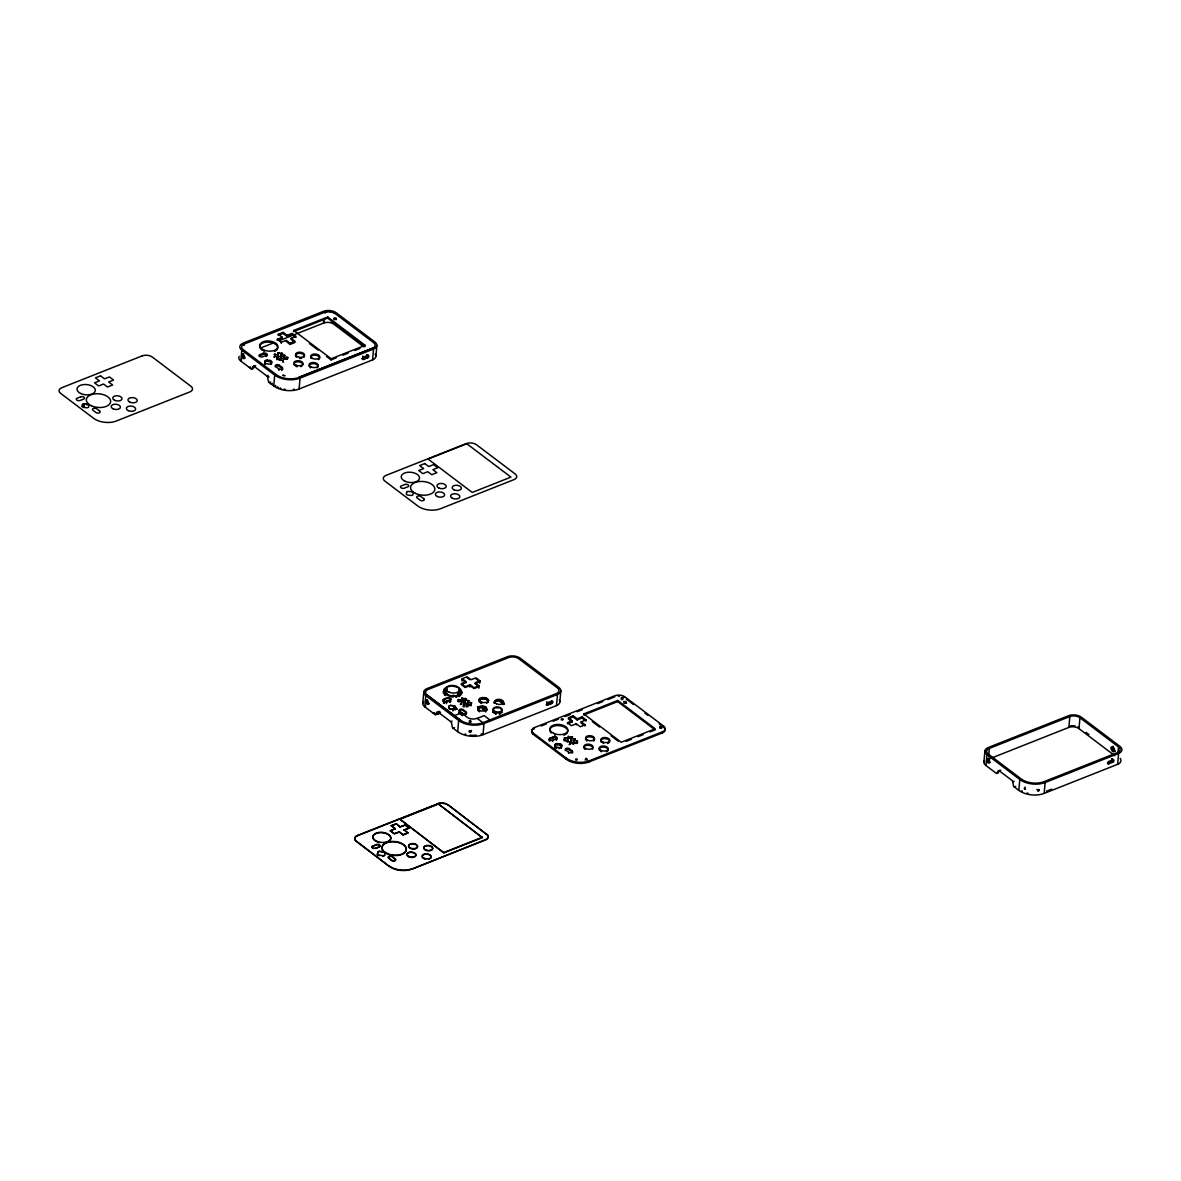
<?xml version="1.0" encoding="UTF-8"?>
<svg xmlns="http://www.w3.org/2000/svg" width="1181" height="1181" viewBox="0 0 1181 1181"><rect width="100%" height="100%" fill="white"/><g stroke="black" fill="none" stroke-linecap="round" stroke-linejoin="round"><path stroke-width="1.5" d="M626.624 703.3L625.148 702.385L623.981 703.285M82.124 406.308L82.419 404.611A1.949 1.092 5.1 0 1 84.545 403.769L87.232 404.094A1.949 1.092 5.1 0 1 88.959 405.393L88.678 406.899A1.949 1.092 5.1 0 1 86.553 407.74L83.866 407.415A1.949 1.092 5.1 0 1 82.124 406.308L84.028 406.53M469.551 705.588L471.175 705.588M240.835 361.076L241.81 350.196A9.035 5.064 5.1 0 1 243.124 343.14L323.609 311.267A9.035 5.064 5.1 0 1 336.275 312.788L374.864 341.973A9.035 5.064 5.1 0 1 373.536 349.03L372.561 359.91L299.088 389.007A18.069 10.127 5.1 0 1 273.741 385.966L269.209 382.541A1.801 1.004 68.4 0 1 268.294 381.05L267.688 377.403A1.801 1.004 68.4 0 0 266.773 375.927L254.284 366.479A1.801 1.004 68.4 0 0 253.236 366.479L252.099 368.797A1.801 1.004 68.4 0 1 251.051 368.812L240.835 361.076A9.035 5.064 5.1 0 1 239.167 356.382M244.378 344.099L244.275 345.221A7.234 4.045 5.1 0 0 243.817 345.428M259.303 356.042A2.259 1.27 5.1 0 1 259.82 355.747L259.909 354.625L263.407 353.237A2.259 1.27 5.1 0 1 266.581 353.621A2.259 1.27 5.1 0 1 266.256 355.378L266.153 356.5M259.82 355.747L263.319 354.359L263.407 353.237M265.135 364.427A1.949 1.092 5.1 0 1 264.721 363.6L265.09 360.973A1.949 1.092 5.1 0 1 267.231 360.131L269.918 360.456A1.949 1.092 5.1 0 1 271.645 361.77L271.261 364.383L271.645 361.77M264.721 363.6L265.09 360.973M265.002 362.095A1.949 1.092 5.1 0 1 267.127 361.253L267.231 360.131M271.541 362.877A1.949 1.092 5.1 0 0 269.814 361.578L269.918 360.456M282.259 337.279L277.358 339.213L277.255 340.335L282.156 338.401L282.259 337.279L278.288 334.267L283.189 332.333L287.16 335.33L287.057 336.452L291.958 334.518L295.929 337.515M273.741 385.966L274.715 375.086L241.81 350.196M278.288 334.267L278.185 335.389L283.086 333.455L287.057 336.452M281.713 370.288A2.259 1.27 5.1 0 0 282.038 368.516L282.141 367.394L279.306 365.254A2.259 1.27 5.1 0 0 276.133 364.87A2.259 1.27 5.1 0 0 275.808 366.641L278.642 368.782L278.539 369.904A2.259 1.27 5.1 0 0 279.129 370.229M282.038 368.516L279.203 366.376L279.306 365.254M281.226 343.331L281.329 342.224L277.358 339.213M283.086 333.455L283.189 332.333M287.16 335.33L292.061 333.396L296.032 336.408L291.131 338.342L291.028 339.464L294.999 342.46L290.098 344.409L290.201 343.287L286.23 340.276L281.329 342.224M291.958 334.518L292.061 333.396M293.715 330.459L293.611 331.566L327.624 318.102L365.062 346.432L365.165 345.31L327.713 316.98L293.715 330.459L331.152 358.773L331.064 359.895L336.157 357.873M299.088 389.007L300.063 378.127L373.536 349.03M279.247 340.645L323.771 323.004L324.096 319.387M334.991 313.452A7.234 4.045 5.1 0 0 324.849 312.242L325.262 313.172M327.624 318.102L327.713 316.98M375.898 356.249L376.872 345.383M356.19 841.344L355.85 840.68A7.234 4.045 5.1 0 1 357.385 835.439L439.465 803.11A7.234 4.045 5.1 0 1 447.998 804.778L486.557 834.332A7.234 4.045 5.1 0 1 485.494 839.986L412.036 869.068A16.254 9.123 5.1 0 1 389.228 866.337L355.806 841.049A7.234 4.045 5.1 0 1 357.356 835.808L357.385 835.439M373.506 848.534A2.259 1.27 5.1 0 1 372.901 846.319L376.429 844.563A2.259 1.27 5.1 0 1 379.588 844.946A2.259 1.27 5.1 0 1 379.263 846.718L375.735 848.475L379.263 846.718M372.901 846.319L376.429 844.563M377.433 854.394L377.846 852.018A1.801 1.019 5.1 0 1 379.824 851.235L383.412 851.663A1.801 1.019 5.1 0 1 385.006 852.874L384.976 853.258A1.801 1.019 5.1 0 0 383.367 852.032L379.795 851.604A1.801 1.019 5.1 0 0 377.817 852.387L377.433 854.394A1.801 1.019 5.1 0 0 379.042 855.605L379.071 855.236A1.801 1.019 5.1 0 1 377.462 854.011M384.607 855.251L384.637 854.882A1.801 1.019 5.1 0 1 382.659 855.664L382.629 856.033A1.801 1.019 5.1 0 0 384.607 855.251L385.006 852.874M390.335 830.922L395.266 828.604L390.335 830.922L392.993 832.915M395.236 828.973L391.295 825.608L396.196 823.659L400.138 827.04L405.039 825.091L409.01 828.102L404.109 830.036L409.01 828.102M388.785 858.336L388.815 857.967A2.259 1.27 5.1 0 1 389.14 856.195A2.259 1.27 5.1 0 1 392.313 856.579L395.118 859.104A2.259 1.27 5.1 0 1 394.779 860.86A2.259 1.27 5.1 0 1 391.62 860.491L388.785 858.336A2.259 1.27 5.1 0 1 389.11 856.579A2.259 1.27 5.1 0 1 392.284 856.948L395.118 859.104M389.228 866.337L356.219 840.975M391.62 860.491L388.815 857.967M390.365 830.538L394.306 833.919L399.208 831.985L403.179 834.982L406.441 833.697M400.138 827.04L396.196 823.659M443.879 852.859L399.665 819.024L443.879 852.859L480.697 838.289M399.208 831.985L394.351 833.55M403.179 834.982L399.237 831.616M405.039 825.091L400.167 826.67M404.138 829.667L408.08 833.048L404.109 830.036M422.754 703.389L423.758 692.214M424.761 706.799L425.765 695.624A9.035 5.064 5.1 0 1 427.079 688.553L507.564 656.68A9.035 5.064 5.1 0 1 520.231 658.201L558.82 687.386A9.035 5.064 5.1 0 1 557.491 694.443L556.487 705.618L483.014 734.715A18.069 10.127 5.1 0 1 457.667 731.689L453.135 728.249A1.801 1.004 68.4 0 1 452.22 726.758L451.614 723.126A1.801 1.004 68.4 0 0 450.699 721.635L438.21 712.187A1.801 1.004 68.4 0 0 437.162 712.187L436.025 714.52A1.801 1.004 68.4 0 1 434.977 714.52L424.761 706.799A9.035 5.064 5.1 0 1 423.344 701.691M412.036 869.068L485.524 839.617A7.234 4.045 5.1 0 0 486.587 833.963M443.51 693.04L444.026 690.117L446.802 688.139L443.451 691.697L445.429 695.594M444.026 690.117L445.547 694.959L443.451 691.697M445.163 689.01L446.802 693.203L445.96 694.015M446.433 703.655L446.654 701.189L450.153 699.802A2.259 1.27 5.1 0 0 450.478 698.045A2.259 1.27 5.1 0 0 447.319 697.661L443.82 699.049A2.259 1.27 5.1 0 0 443.48 700.805A2.259 1.27 5.1 0 0 446.654 701.189M437.856 803.567L439.435 803.479A7.234 4.045 5.1 0 1 444.942 803.73M438.151 803.774L482.365 837.624L438.151 803.774L357.356 835.808M449.931 702.267L450.153 699.802M450.212 702.134A2.259 1.27 5.1 0 0 450.625 701.78A2.392 1.343 5.1 0 1 450.05 702.031L450.094 700.687A2.259 1.27 5.1 0 0 450.64 699.122M452.928 710.903L453.061 709.338A1.801 1.019 5.1 0 0 455.039 708.556L455.32 707.065A1.801 1.019 5.1 0 0 453.725 705.854L451.068 705.441A1.949 1.092 5.1 0 0 448.942 706.282L448.662 707.788A1.949 1.092 5.1 0 0 450.389 709.087L453.076 709.412A1.949 1.092 5.1 0 0 455.202 708.57A1.801 1.019 5.1 0 0 454.035 707.508M455.32 707.065L455.098 709.692L455.187 707.773M453.061 709.338L450.374 709.028A1.801 1.019 5.1 0 1 448.78 707.803L449.06 706.312A1.801 1.019 5.1 0 1 451.039 705.529L453.725 705.854A1.949 1.092 5.1 0 1 455.482 707.065L455.349 708.157A1.949 1.092 5.1 0 0 453.962 706.947M486.557 834.332L447.998 804.778M460.885 691.195L459.675 689.674L460.885 691.195L458.449 694.59L458.996 696.569M457.667 731.689L458.671 720.499L425.765 695.624M461.992 681.142L462.214 678.691L467.115 676.743L471.086 679.754L475.973 677.805L479.958 680.817L479.737 683.268M462.243 715.406L459.424 713.117L459.645 711.951A2.259 1.27 5.1 0 1 459.837 710.239A2.259 1.27 5.1 0 1 462.878 710.386M458.951 695.579L461.594 692.228L461.653 693.572M462.317 715.671L462.539 713.206L459.704 711.065A2.259 1.27 5.1 0 1 460.029 709.294A2.259 1.27 5.1 0 1 463.203 709.678L466.037 711.818A2.259 1.27 5.1 0 1 465.713 713.59A2.259 1.27 5.1 0 1 462.539 713.206M459.645 711.951L462.48 714.092L462.376 715.214L459.542 713.058M469.935 687.15L470.156 684.7L465.255 686.633L461.284 683.637L466.185 681.688L462.214 678.691M478.807 688.213L479.028 685.762L475.057 682.751L479.958 680.817M478.91 700.171A6.51 3.646 5.1 0 1 479.53 699.875L479.678 698.237M485.716 710.209A6.51 3.646 5.1 0 0 482.571 709.338L482.852 706.208M482.571 709.338L482.94 706.563L482.704 707.847A6.51 3.646 5.1 0 0 477.951 708.349M482.793 723.791L482.896 722.683L477.198 718.402L473.802 719.052A7.234 4.045 5.1 0 1 467.071 717.177L461.387 712.896L454.39 715.656M483.014 734.715L484.018 723.54L557.491 694.443M664.224 727.865A7.234 4.045 5.1 0 1 662.452 732.884L588.994 761.966A16.254 9.123 5.1 0 1 566.186 759.235L533.148 734.242L532.882 732.825A7.234 4.045 5.1 0 1 534.417 727.585L614.902 695.712A7.234 4.045 5.1 0 1 625.029 696.938L663.619 726.108L663.515 727.23L659.234 723.983M534.417 727.585L534.314 728.707A7.234 4.045 5.1 0 0 532.779 733.947L533.148 734.242M549.8 741.166A2.259 1.27 5.1 0 1 549.859 739.217L549.962 738.11L553.461 736.723A2.259 1.27 5.1 0 1 556.62 737.092A2.259 1.27 5.1 0 1 556.295 738.863L556.192 739.985M552.693 741.373L552.797 740.251L556.295 738.863M549.859 739.217L553.358 737.83L553.461 736.723M554.76 747.071L555.144 744.458A1.949 1.092 5.1 0 1 557.27 743.617L559.956 743.941A1.949 1.092 5.1 0 1 561.684 745.241L561.58 746.362A1.949 1.092 5.1 0 0 559.853 745.049L557.166 744.739A1.949 1.092 5.1 0 0 555.04 745.58L554.76 747.071A1.949 1.092 5.1 0 0 555.764 748.208M555.04 745.58L555.144 744.458M559.824 701.972L560.827 690.796M556.487 748.385L556.591 747.263A1.949 1.092 5.1 0 1 554.863 745.949M557.166 744.739L557.27 743.617M559.174 748.695L559.277 747.588A1.949 1.092 5.1 0 0 561.403 746.746L561.3 747.853A1.949 1.092 5.1 0 1 561.078 748.252M559.853 745.049L559.956 743.941M566.186 759.235L566.29 758.113L533.251 733.121M568.578 753.375L568.681 752.267L565.847 750.112A2.259 1.27 5.1 0 1 566.171 748.355A2.259 1.27 5.1 0 1 569.345 748.739L572.18 750.88L572.076 752.002A2.259 1.27 5.1 0 1 572.578 752.843M572.076 752.002L569.242 749.846L569.345 748.739M567.308 723.82L572.209 721.871L572.298 720.75L568.327 717.753L573.228 715.819L577.199 718.816L577.096 719.938L581.997 717.989L585.968 721L586.071 719.879L582.1 716.882L577.199 718.816M577.096 719.938L573.125 716.926L573.228 715.819M576.18 724.883L576.269 723.761L571.383 725.695L567.411 722.698L572.298 720.75M581.17 721.812L581.067 722.934L585.053 725.946L585.141 724.824L581.17 721.812L586.071 719.879M581.997 717.989L582.1 716.882M583.754 713.929L621.206 742.259L655.204 728.78L617.766 700.466L583.754 713.929L583.65 715.051L617.663 701.588L655.115 729.902L650.008 731.925M588.994 761.966L589.098 760.844L662.556 731.762A7.234 4.045 5.1 0 0 663.619 726.108M617.663 701.588L617.766 700.466M662.452 732.884L662.556 731.762M983.906 762.085L984.88 751.205M985.914 765.48L986.888 754.615A9.035 5.064 5.1 0 1 988.217 747.543L1068.687 715.671A9.035 5.064 5.1 0 1 1081.353 717.192L1119.942 746.377A9.035 5.064 5.1 0 1 1118.614 753.434L1117.639 764.314L1044.166 793.411A18.069 10.127 5.1 0 1 1018.819 790.369L1014.287 786.945A1.801 1.004 68.4 0 1 1013.372 785.454L1012.767 781.807A1.801 1.004 68.4 0 0 1011.851 780.331L999.362 770.883A1.801 1.004 68.4 0 0 998.314 770.883L997.177 773.215A1.801 1.004 68.4 0 1 996.129 773.215L985.914 765.48A9.035 5.064 5.1 0 1 984.245 760.785M988.704 755.663L989.338 748.4L1069.824 716.542A7.234 4.045 5.1 0 1 1079.951 717.753L1118.54 746.923L1118.053 752.371M1018.819 790.369L1019.793 779.49L986.888 754.615M1025.388 789.041C1022.347 786.546 1026.274 791.89 1024.931 787.107M1037.73 790.517L1038.719 789.498M1044.166 793.411L1045.141 782.531L1118.614 753.434M987.907 759.486A7.234 4.045 5.1 0 1 988.379 759.28L1068.849 727.407L1069.824 716.542M1114.716 755.648L1078.991 728.633L1079.951 717.753M577.775 742.155C574.867 741.122 578.513 739.749 577.125 741.358M83.866 407.415L84.545 403.769M87.025 405.172L87.232 404.094M455.069 709.84L455.482 707.065M561.3 747.853L561.684 745.241M471.367 731.777C466.731 733.962 472.179 728.692 470.289 731.777A16.254 9.123 5.1 0 1 469.226 731.63M458.08 700.938L459.675 700.923M463.055 699.669L461.682 699.757M567.677 737.579C571.442 736.767 566.659 735.379 568.548 736.988M333.883 319.505L336.526 319.534M273.859 357.208C277.491 356.5 273.032 354.979 274.671 356.647M280.296 356.042C284.178 354.728 278.332 354.093 281.905 356.116M279.631 359.57L281.24 359.644M460.974 700.968L462.524 700.923M460.31 704.496L461.21 704.142M464.487 706.784C461.284 705.116 465.757 704.703 463.749 705.913M466.067 706.843L467.617 706.799M468.207 705.559L466.82 705.603M469.182 722.122L470.968 722.211M565.463 741.004L563.942 740.576M569.139 744.65C572.637 743.941 568.415 742.406 569.951 744.074M573.508 739.897L575.058 739.852M572.844 743.558C575.413 745.432 570.29 742.834 574.394 743.38M252.099 368.797L254.638 365.933A1.801 1.004 68.4 0 1 255.686 365.933L254.284 366.479M436.025 714.52L438.564 711.641A1.801 1.004 68.4 0 1 438.771 711.464M997.177 773.215L999.717 770.337L998.314 770.883M286.142 358.389L287.706 358.434M278.598 356.072C275.601 354.403 279.853 353.783 277.948 355.082M277.934 359.6L277.151 358.832L276.797 359.629M468.768 702.134C466.643 699.728 469.27 704.644 467.381 702.09M571.811 739.926C569.375 738.11 572.372 740.502 570.836 740.708M571.146 743.454L569.832 742.834M659.618 728.027L661.788 728.131M464.753 699.536L466.229 699.743M276.945 357.208L278.244 357.267M283.543 362.021L283.115 361.179M467.13 703.285L468.267 703.256M469.713 721.621L471.042 721.207L470.274 720.484M561.211 719.849C566.732 719.244 558.288 718.092 562.732 719.805M622.874 699.713L622.254 698.502M575.575 759.914C579.871 758.984 573.08 758.202 576.992 759.988M575.929 743.44L576.682 743.321M324.849 312.242L244.26 343.996A7.234 4.045 5.1 0 0 243.212 349.65L276.251 374.643A16.254 9.123 5.1 0 0 299.059 377.374L372.517 348.277A7.234 4.045 5.1 0 0 373.565 342.638L334.873 313.349A7.234 4.045 5.1 0 0 324.745 312.124M260.411 348.1L274.11 342.667M290.201 343.287L295.102 341.339L291.131 338.342M266.256 355.378L262.758 356.765A2.259 1.27 5.1 0 1 259.584 356.396A2.259 1.27 5.1 0 1 259.909 354.625M249.353 367.512L250.741 366.966M253.236 366.479L254.638 365.933M251.051 368.812L252.454 368.251A1.801 1.004 68.4 0 0 253.502 368.251M266.773 375.927L268.161 375.366M267.688 377.403L269.091 376.857M269.209 382.541L270.611 381.98M331.152 358.773L365.165 345.31M342.962 355.186L348.055 353.163M354.861 350.462L359.969 348.439M270.907 383.825L272.309 383.264M298.926 377.27L372.399 348.174M363.822 356.972L367.808 355.392A1.491 0.915 -52.9 0 1 368.856 356.175A1.491 0.915 -52.9 0 1 367.586 357.858L363.6 359.437A1.491 0.915 -52.9 0 1 362.552 358.67A1.491 0.915 -52.9 0 1 363.822 356.972L362.685 356.116M361.903 358.64A1.491 0.915 -52.9 0 0 362.464 358.581L366.45 357.002A1.491 0.915 -52.9 0 0 367.704 355.009M479.028 685.762L474.127 687.696L470.156 684.7M443.761 699.934L446.093 699.004M450.094 700.687L446.595 702.075A2.259 1.27 5.1 0 1 443.554 701.794A2.259 1.27 5.1 0 1 443.48 700.067M433.279 713.235L434.667 712.674M437.162 712.187L438.564 711.641M438.21 712.187L439.612 711.641A1.801 1.004 68.4 0 0 439.317 711.464M434.977 714.52L436.38 713.959A1.801 1.004 68.4 0 0 437.428 713.959M440.439 712.305L436.94 714.387L440.306 713.058M478.556 699.61L481.627 698.399M479.53 699.875L482.896 698.547M500.803 700.732L499.652 701.189L499.784 699.713L494.736 701.706A6.51 3.646 5.1 0 0 494.116 701.986M450.699 721.635L452.102 721.074M477.198 718.402L484.195 715.627L489.879 719.923M453.135 728.249L454.537 727.688M547.748 702.695L551.734 701.115A1.491 0.915 -52.9 0 1 552.782 701.883A1.491 0.915 -52.9 0 1 551.512 703.566L547.526 705.146A1.491 0.915 -52.9 0 1 546.478 704.378A1.491 0.915 -52.9 0 1 547.748 702.695L546.611 701.839M551.645 701.027A1.491 0.915 -52.9 0 1 550.376 702.71L546.39 704.289L547.526 705.146M547.999 704.452L552.59 702.621M541.164 725.99L546.301 723.953M553.151 721.237L558.288 719.214M565.138 716.498L570.275 714.461M577.125 711.744L582.263 709.722M597.675 703.61L602.812 701.573M607.949 699.551L614.799 696.834M573.125 716.926L568.238 718.875L572.209 721.871M585.141 724.824L580.24 726.758L576.269 723.761M399.621 819.393L438.107 804.158M391.265 825.977L396.166 824.028M626.21 741.358L631.304 739.336M638.109 736.634L643.202 734.612M403.208 834.613L408.109 832.679M443.908 852.49L482.409 837.255M999.362 770.883L1000.765 770.337M1012.767 781.807L1014.169 781.261M1014.287 786.945L1015.69 786.384M1112.886 759.811L1108.9 761.391A1.491 0.915 -52.9 0 0 1107.63 763.074A1.491 0.915 -52.9 0 0 1108.679 763.841L1112.664 762.262A1.491 0.915 -52.9 0 0 1113.934 760.579A1.491 0.915 -52.9 0 0 1112.886 759.811L1111.749 758.94M1112.044 758.866A1.491 0.915 -52.9 0 1 1111.528 761.405L1107.542 762.985L1108.679 763.841M1046.455 791.196L1051.577 789.174M282.008 354.92L281.609 354.049L281.211 354.876M564.503 738.686L565.478 738.671M570.6 739.837L571.294 741.048M576.535 743.085C579.34 742.214 573.626 742.008 577.066 743.44M576.948 741.55L576.298 742.214M1037.759 790.222L1036.874 789.484M278.022 355.304L277.461 356.101M461.136 703.92C463.646 702.843 458.095 703.079 461.86 704.452M463.823 706.12L463.114 706.829M470.289 720.469L469.285 721.015M567.662 740.339C569.832 739.144 564.976 739.557 568.46 741.092M567.736 740.546L566.85 741.018M267.127 361.253L269.814 361.578M82.419 404.611L84.338 404.847M556.591 747.263L559.277 747.588M379.071 855.236L382.659 855.664M283.056 360.958C282.717 359.216 284.045 360.899 282.554 361.962M622.107 698.694L621.28 697.602L623.302 697.838L621.044 698.857L621.723 699.743M586.263 759.162L587.311 759.944M586.116 759.339C584.27 757.08 589.408 759.029 585.067 760.003M456.279 708.999L454.242 707.463L455.113 709.013M485.937 698.916L488.654 700.968M1086.107 732.397L1088.956 734.567M1111.528 761.405L1112.664 762.262M363.91 346.919L333.913 324.229A7.234 4.045 5.1 0 0 323.771 323.004M366.671 354.536L367.808 355.392M366.45 357.002L367.586 357.858M362.464 358.581L363.6 359.437M309.452 343.553L318.088 350.093M326.738 356.618L331.064 359.895M286.127 341.398L290.098 344.409M626.358 699.137L633.503 704.54M644.944 713.176L647.793 715.346M592.301 721.591L599.49 727.038M611.02 735.748L618.224 741.196M550.376 702.71L551.512 703.566M475.899 678.706L479.87 681.703L474.969 683.651L478.94 686.648L474.053 688.597L470.068 685.585L465.181 687.534L461.21 684.522L466.096 682.588L462.125 679.577M467.026 677.643L469.684 679.636M486.07 698.207L488.786 700.274M463.144 710.563L465.978 712.704A2.259 1.27 5.1 0 1 465.654 714.475A2.259 1.27 5.1 0 1 462.48 714.092M454.405 706.947L457.136 708.999M454.286 707.33L456.826 709.25M460.073 719.952L427.153 695.063A7.234 4.045 5.1 0 1 428.216 689.409L508.701 657.551A7.234 4.045 5.1 0 1 518.828 658.762L557.417 687.933A7.234 4.045 5.1 0 1 556.354 693.587L482.881 722.683A16.254 9.123 5.1 0 1 460.088 719.938L426.681 694.649M405.068 824.722L409.039 827.733M391.295 825.608L395.266 828.604M457.519 693.69L458.449 694.59M445.458 695.299L443.539 692.745M460.915 690.9L461.564 692.524M465.417 703.3L463.823 703.226M283.204 358.419L284.754 358.374M471.529 730.522L470.289 731.63L469.226 730.493M589.098 760.844A16.254 9.123 5.1 0 1 566.29 758.113M618.209 696.185A7.234 4.045 5.1 0 1 619.464 696.214M623.037 697.011A7.234 4.045 5.1 0 1 624.055 697.484M585.687 739.808A4.517 2.539 5.1 0 1 590.766 736.885A4.517 2.539 5.1 0 1 593.644 741.063M586.898 740.989A4.517 2.539 5.1 0 1 586.499 740.723M601.365 742.259A4.517 2.539 5.1 0 1 604.79 738.612A4.517 2.539 5.1 0 1 609.411 742.332M608.85 742.879A4.517 2.539 5.1 0 1 607.565 743.469M603.594 743.44A4.517 2.539 5.1 0 1 603.063 743.262M599.121 749.433A4.517 2.539 5.1 0 1 604.096 747.145A4.517 2.539 5.1 0 1 608.008 750.496M607.58 751.086A4.517 2.539 5.1 0 1 606.458 751.78M601.469 751.736A4.517 2.539 5.1 0 1 600.524 751.293M599.505 750.422A4.517 2.539 5.1 0 1 599.298 750.097M584.034 746.953A4.517 2.539 5.1 0 1 590.028 745.551A4.517 2.539 5.1 0 1 592.375 749.271M585.318 749.477A4.517 2.539 5.1 0 1 583.96 747.942M567.397 732.678A9.035 5.064 5.1 0 1 566.245 733.947M565.123 734.656A9.035 5.064 5.1 0 1 563.75 735.187M555.291 735.113A9.035 5.064 5.1 0 1 554.494 734.848M551.261 732.988A9.035 5.064 5.1 0 1 550.818 732.53M550.154 731.57A9.035 5.064 5.1 0 1 557.963 725.547A9.035 5.064 5.1 0 1 567.751 731.733M572.18 750.88A2.259 1.27 5.1 0 1 571.855 752.637A2.259 1.27 5.1 0 1 568.681 752.267M552.797 740.251A2.259 1.27 5.1 0 1 549.623 739.867A2.259 1.27 5.1 0 1 549.962 738.11M556.886 739.483A2.259 1.27 5.1 0 1 556.472 739.837M553.358 737.83A2.259 1.27 5.1 0 1 556.901 738.627M565.271 750.599A2.259 1.27 5.1 0 1 566.585 749.33A2.259 1.27 5.1 0 1 569.242 749.846M559.336 700.2A9.035 5.064 5.1 0 1 556.487 705.618M481.878 733.859A16.254 9.123 5.1 0 1 481.036 734.169M476.283 735.187A16.254 9.123 5.1 0 1 469.979 735.128M465.86 734.316A16.254 9.123 5.1 0 1 464.886 734.036M484.018 723.54A18.069 10.127 5.1 0 1 458.671 720.499M425.795 705.928A7.234 4.045 5.1 0 1 425.455 705.603M429.264 703.817A2.347 1.299 68.4 0 1 427.374 702.37A2.347 1.299 68.4 0 1 427.256 699.669M295.516 355.983A4.517 2.539 5.1 0 1 300.712 353.399A4.517 2.539 5.1 0 1 303.916 357.312M301.79 358.301A4.517 2.539 5.1 0 1 299.487 358.36M296.461 357.252A4.517 2.539 5.1 0 1 295.841 356.647M311.046 358.463A4.517 2.539 5.1 0 1 312.803 355.378A4.517 2.539 5.1 0 1 318.663 356.308A4.517 2.539 5.1 0 1 318.427 359.629M309.26 366.627A4.517 2.539 5.1 0 1 314.338 363.704A4.517 2.539 5.1 0 1 317.217 367.882M310.485 367.822A4.517 2.539 5.1 0 1 310.072 367.542M294.527 365.431A4.517 2.539 5.1 0 1 297.952 361.785A4.517 2.539 5.1 0 1 302.572 365.505M301.642 366.287A4.517 2.539 5.1 0 1 300.727 366.641M297.317 366.745A4.517 2.539 5.1 0 1 295.722 366.228M259.894 347.598A9.035 5.064 5.1 0 1 269.238 342.136A9.035 5.064 5.1 0 1 277.343 349.207M277.048 349.65A9.035 5.064 5.1 0 1 276.664 350.078M275.675 350.846A9.035 5.064 5.1 0 1 274.42 351.466M264.455 351.377A9.035 5.064 5.1 0 1 263.688 351.067M262.33 350.358A9.035 5.064 5.1 0 1 261.739 349.945M260.765 349.059A9.035 5.064 5.1 0 1 260.396 348.572M282.141 367.394A2.259 1.27 5.1 0 1 281.801 369.166A2.259 1.27 5.1 0 1 278.642 368.782M263.319 354.359A2.259 1.27 5.1 0 1 266.05 354.477A2.259 1.27 5.1 0 1 266.832 356.012M275.247 366.686A2.259 1.27 5.1 0 1 276.9 365.8A2.259 1.27 5.1 0 1 279.203 366.376M271.364 363.261A1.949 1.092 5.1 0 1 269.224 364.102L266.537 363.778A1.949 1.092 5.1 0 1 264.81 362.478M1120.193 758.453A9.035 5.064 5.1 0 1 1117.639 764.314M1068.849 727.407A7.234 4.045 5.1 0 1 1078.991 728.633M1028.016 793.278A16.254 9.123 5.1 0 1 1027.012 793.012M1022.451 791.226A16.254 9.123 5.1 0 1 1021.668 790.783M1045.141 782.531A18.069 10.127 5.1 0 1 1019.793 779.49M1118.54 746.923A7.234 4.045 5.1 0 1 1117.477 752.577L1044.004 781.674A16.254 9.123 5.1 0 1 1021.196 778.943L988.29 754.054A7.234 4.045 5.1 0 1 989.338 748.4M998.58 772.654A1.801 1.004 68.4 0 1 997.532 772.654M1070.444 725.872A9.035 5.064 5.1 0 1 1075.109 725.961M1078.017 726.773A9.035 5.064 5.1 0 1 1078.681 727.053M990.195 762.542A2.347 1.299 68.4 0 1 988.246 760.298A2.347 1.299 68.4 0 1 989.014 758.069M1115.351 751.19A2.716 1.506 68.4 0 1 1112.93 749.374A2.716 1.506 68.4 0 1 1113.225 746.215M446.078 804.113A7.234 4.045 5.1 0 1 447.968 805.162M379.721 842.57A9.035 5.064 5.1 0 1 374.303 834.495A9.035 5.064 5.1 0 1 389.066 835.174A9.035 5.064 5.1 0 1 384.386 842.776M388.357 854.365A12.194 6.835 5.1 0 1 384.312 844.061A12.194 6.835 5.1 0 1 402.514 844.223A12.194 6.835 5.1 0 1 401.806 854.483M400.846 854.823A12.194 6.835 5.1 0 1 389.435 854.719M376.399 844.946A2.259 1.27 5.1 0 1 379.559 845.316A2.259 1.27 5.1 0 1 379.234 847.087M408.906 847.235A4.517 2.539 5.1 0 1 410.826 844.105A4.517 2.539 5.1 0 1 416.745 845.256A4.517 2.539 5.1 0 1 415.86 848.608M415.372 848.77A4.517 2.539 5.1 0 1 411.401 848.726M410.87 848.548A4.517 2.539 5.1 0 1 409.172 847.545M422.252 855.9A4.517 2.539 5.1 0 1 427.965 854.409A4.517 2.539 5.1 0 1 430.844 857.923M430.593 858.203A4.517 2.539 5.1 0 1 428.467 859.178M425.588 859.163A4.517 2.539 5.1 0 1 423.536 858.41M423.138 858.144A4.517 2.539 5.1 0 1 422.178 856.875M408.788 856.83A4.517 2.539 5.1 0 1 409.408 852.534A4.517 2.539 5.1 0 1 415.933 855.251A4.517 2.539 5.1 0 1 409.276 857.037M412.066 868.699A16.254 9.123 5.1 0 1 389.258 865.968M395.148 858.735A2.259 1.27 5.1 0 1 394.823 860.491A2.259 1.27 5.1 0 1 391.649 860.108M375.765 848.091A2.259 1.27 5.1 0 1 372.591 847.722A2.259 1.27 5.1 0 1 372.93 845.95M493.067 710.283A4.65 2.613 5.1 0 0 492.817 711.612A4.517 2.539 5.1 0 1 492.964 711.169M494.396 703.285A4.65 2.613 5.1 0 1 499.46 700.584A4.65 2.613 5.1 0 1 503.313 704.348M488.388 701.883A4.65 2.613 5.1 0 1 488.284 702.208M481.553 703.492A4.65 2.613 5.1 0 1 481.036 703.285M479.53 702.134A4.65 2.613 5.1 0 1 482.453 698.739A4.65 2.613 5.1 0 1 488.344 701.204M501.91 712.364A4.65 2.613 5.1 0 1 501.733 712.674M500.316 713.693A4.65 2.613 5.1 0 1 499.829 713.855M495.193 713.634A4.65 2.613 5.1 0 0 496.315 713.959A4.517 2.539 5.1 0 1 495.267 713.575M493.451 712.601A4.65 2.613 5.1 0 1 493.156 712.291M485.553 711.656A4.65 2.613 5.1 0 0 485.952 711.42A4.517 2.539 5.1 0 1 485.48 711.597M479.471 711.597A4.65 2.613 5.1 0 1 478.999 711.361M477.951 710.46A4.65 2.613 5.1 0 1 477.744 710.121M477.685 708.762A4.65 2.613 5.1 0 1 482.97 707.124A4.65 2.613 5.1 0 1 486.808 710.209M459.01 712.837A2.392 1.343 5.1 0 1 458.878 712.364M494.411 703.138A4.65 2.613 5.1 0 1 499.77 700.466A4.65 2.613 5.1 0 1 503.062 704.496M450.596 701.558A2.392 1.343 5.1 0 1 450.064 701.883M444.204 703.33A2.392 1.343 5.1 0 1 443.495 703.049M483.664 708.128A6.51 3.646 5.1 0 1 482.808 708.054M477.478 707.006A6.51 3.646 5.1 0 1 478.098 706.71M485.273 706.769A6.51 3.646 5.1 0 1 485.981 707.079M375.115 354.049A9.035 5.064 5.1 0 1 372.561 359.91M241.529 359.895A7.234 4.045 5.1 0 1 241.249 359.555M242.828 355.082A7.234 4.045 5.1 0 1 243.301 354.876M294.349 389.184A16.254 9.123 5.1 0 1 293.36 389.346M285.005 389.272A16.254 9.123 5.1 0 1 283.971 389.08M280.96 388.313A16.254 9.123 5.1 0 1 280.015 387.988M278.214 387.25A16.254 9.123 5.1 0 1 277.373 386.822M275.837 385.907A16.254 9.123 5.1 0 1 275.143 385.419M300.063 378.127A18.069 10.127 5.1 0 1 274.715 375.086M323.269 321.926A9.035 5.064 5.1 0 1 323.934 321.734M331.536 321.896A9.035 5.064 5.1 0 1 332.26 322.118M334.223 322.974A9.035 5.064 5.1 0 1 334.784 323.314M245.117 358.138A2.347 1.299 68.4 0 1 243.212 356.086A2.347 1.299 68.4 0 1 243.714 353.695M500.168 708.452A4.517 2.539 5.1 0 1 501.054 712.143A4.517 2.539 5.1 0 1 494.573 712.084A4.517 2.539 5.1 0 1 494.249 708.408M495.164 708.039A4.517 2.539 5.1 0 1 498.574 707.95M479.693 701.957A4.517 2.539 5.1 0 1 483.383 698.621A4.517 2.539 5.1 0 1 488.181 702.031M487.074 703.123A4.517 2.539 5.1 0 1 486.646 703.315M481.656 703.271A4.517 2.539 5.1 0 1 481.154 703.064M494.559 703.123A4.517 2.539 5.1 0 1 499.77 700.54A4.517 2.539 5.1 0 1 502.973 704.452M501.807 712.32A4.517 2.539 5.1 0 1 501.63 712.63M500.257 713.619A4.517 2.539 5.1 0 1 499.253 713.9M493.924 712.852A4.517 2.539 5.1 0 1 493.097 711.922M492.964 711.597A4.517 2.539 5.1 0 1 493.038 710.608M478.098 710.431A4.517 2.539 5.1 0 1 481.804 707.094A4.517 2.539 5.1 0 1 486.602 710.504M479.575 711.538A4.517 2.539 5.1 0 1 478.718 711.036M459.099 688.183A9.035 5.064 5.1 0 1 457.652 695.904A9.035 5.064 5.1 0 1 444.336 692.775A9.035 5.064 5.1 0 1 450.98 686.264M452.736 686.294A9.035 5.064 5.1 0 1 455.349 686.678M456.176 686.899A9.035 5.064 5.1 0 1 458.449 687.814M458.996 689.305A9.035 5.064 5.1 0 1 461.417 694.044M461.195 694.502A9.035 5.064 5.1 0 1 460.885 694.959M460.044 695.786A9.035 5.064 5.1 0 1 459.512 696.14M456.781 697.233A9.035 5.064 5.1 0 1 455.984 697.395M445.06 694.812A9.035 5.064 5.1 0 1 444.617 694.354M444.248 693.882A9.035 5.064 5.1 0 1 446.905 688.183M447.259 698.547A2.259 1.27 5.1 0 1 449.828 698.606M444.277 703.256A2.259 1.27 5.1 0 1 443.598 702.99M450.507 701.514A2.259 1.27 5.1 0 1 449.991 701.809M450.655 696.096A1.801 1.019 5.1 0 0 451.659 696.701L452.116 696.79A1.801 1.019 5.1 0 0 454.095 696.008L454.08 695.742A1.801 1.019 5.1 0 0 453.356 695.033M458.789 691.033A6.776 3.794 5.1 0 1 451.924 695.963A6.776 3.794 5.1 0 1 447.156 689.645M333.987 318.383C336.245 321.38 337.604 316.272 334.031 318.25M624.026 701.868C626.55 704.924 627.347 699.506 624.026 701.868M285.817 359.054L287.426 359.29L285.817 359.054M469.654 704.348L471.263 704.585L469.654 704.348M286.245 357.267L287.839 357.563L286.245 357.267M470.097 702.577L471.677 702.872L470.097 702.577M406.633 492.315L406.353 493.806A1.949 1.092 5.1 0 0 408.08 495.105L410.767 495.43A1.949 1.092 5.1 0 0 412.892 494.588L413.173 493.097A1.949 1.092 5.1 0 0 411.446 491.783L408.759 491.473A1.949 1.092 5.1 0 0 406.633 492.315M280.93 353.222L282.525 353.429L280.93 353.222M464.768 698.532L466.333 698.857L464.842 698.414M570.969 736.693L572.564 736.914L570.969 736.693M1039.295 790.296C1037.169 793.352 1037.272 787.757 1039.295 790.296M274.332 354.27L275.926 354.507L274.332 354.27M458.184 699.58L459.778 699.816L458.272 699.477M564.385 737.756L565.965 737.977L564.385 737.756M277.771 352.868L279.351 353.119L277.771 352.868M461.609 698.178L463.188 698.429L461.609 698.178M276.945 356.19L278.509 356.5L277.048 356.101M276.62 357.961L278.185 358.271L276.62 357.961M280.133 356.573L281.669 356.883L280.133 356.573M279.794 358.345L281.344 358.64L279.794 358.345M279.233 359.939L280.798 360.249L279.233 359.939M283.617 355.186L285.182 355.496L283.617 355.186M283.292 356.957L284.842 357.267L283.292 356.957M282.953 358.714L284.518 359.024L282.953 358.714M283.012 375.322L284.739 375.661L283.012 375.322M457.844 701.293L459.409 701.603L457.844 701.293M461.121 699.743L462.686 700.038L461.121 699.743M460.797 701.499L462.361 701.809L460.797 701.499M464.295 700.112L465.86 700.422L464.295 700.112M463.971 701.883L465.521 702.193L463.971 701.883M463.631 703.655L465.196 703.95L463.631 703.655M467.455 700.495L469.019 700.805L467.455 700.495M466.215 705.603L467.779 705.913L466.215 705.603M466.805 704.024L468.355 704.334L466.894 703.935M564.046 739.454L565.61 739.764L564.149 739.365M567.323 737.904L568.888 738.214L567.323 737.904M566.659 741.447L568.223 741.742L566.659 741.447M570.497 738.287L572.062 738.597L570.497 738.287M569.832 741.816L571.397 742.126L569.832 741.816M573.656 738.671L575.221 738.981L573.656 738.671M573.331 740.428L574.896 740.738L573.331 740.428M573.006 742.199L574.557 742.509L573.006 742.199M659.721 726.92C661.006 729.769 663.279 725.355 659.721 726.92M142.192 355.865L61.722 387.737A7.234 4.045 5.1 0 0 60.659 393.376L93.565 418.266A16.254 9.123 5.1 0 0 115.531 421.322L189.861 391.915A7.234 4.045 5.1 0 0 190.909 386.261L152.334 357.075A7.234 4.045 5.1 0 0 142.192 355.865M100.547 375.853L95.44 377.876L99.411 380.887L94.51 382.821L98.658 385.951L103.559 384.017L107.53 387.014L112.638 384.991L108.667 381.994L113.553 380.046L109.42 376.916L104.519 378.85L100.547 375.853M80.648 396.816L77.149 398.189A2.392 1.343 5.1 0 0 76.795 400.064A2.392 1.343 5.1 0 0 80.16 400.462L83.659 399.089A2.392 1.343 5.1 0 0 84.013 397.215A2.392 1.343 5.1 0 0 80.648 396.816M466.406 443.554L385.936 475.426A7.234 4.045 5.1 0 0 384.873 481.08L417.779 505.97A16.254 9.123 5.1 0 0 439.745 509.011L514.06 479.604A7.234 4.045 5.1 0 0 515.123 473.95L476.548 444.779A7.234 4.045 5.1 0 0 466.406 443.554M466.79 443.731L428.098 459.055L472.238 492.447L510.93 477.109L466.79 443.731M424.761 463.543L419.654 465.565L423.625 468.577L418.724 470.51L422.872 473.655L427.758 471.706L431.729 474.718L436.852 472.695L432.866 469.684L437.767 467.75L433.634 464.605L428.733 466.554L424.761 463.543M404.862 484.505L401.363 485.893A2.392 1.343 5.1 0 0 401.009 487.768A2.392 1.343 5.1 0 0 404.374 488.166L407.873 486.779A2.392 1.343 5.1 0 0 408.213 484.904A2.392 1.343 5.1 0 0 404.862 484.505M423.772 498.692L420.938 496.537A2.392 1.343 5.1 0 0 417.587 496.138A2.392 1.343 5.1 0 0 417.233 498.013L420.067 500.154A2.392 1.343 5.1 0 0 423.418 500.552A2.392 1.343 5.1 0 0 423.772 498.692M503.947 704.334L499.755 701.16L503.874 704.393M99.558 410.988L96.724 408.847A2.392 1.343 5.1 0 0 93.373 408.449A2.392 1.343 5.1 0 0 93.019 410.309L95.853 412.464A2.392 1.343 5.1 0 0 99.219 412.863A2.392 1.343 5.1 0 0 99.558 410.988M454.08 489.849A4.65 2.613 5.1 0 0 461.417 488.447A4.65 2.613 5.1 0 0 454.906 485.391A4.65 2.613 5.1 0 0 454.08 489.849M438.86 488.019A4.65 2.613 5.1 0 0 446.211 486.631A4.65 2.613 5.1 0 0 439.701 483.575A4.65 2.613 5.1 0 0 438.86 488.019M452.485 498.323A4.65 2.613 5.1 0 0 459.822 496.921A4.65 2.613 5.1 0 0 453.312 493.865A4.65 2.613 5.1 0 0 452.485 498.323M437.28 496.507A4.65 2.613 5.1 0 0 444.617 495.105A4.65 2.613 5.1 0 0 438.107 492.049A4.65 2.613 5.1 0 0 437.28 496.507M415.564 493.437A12.194 6.835 5.1 0 0 434.8 489.775A12.194 6.835 5.1 0 0 417.749 481.759A12.194 6.835 5.1 0 0 415.564 493.437M405.009 481.228A9.168 5.137 5.1 0 0 419.476 478.482A9.168 5.137 5.1 0 0 406.648 472.444A9.168 5.137 5.1 0 0 405.009 481.228M129.866 402.16A4.65 2.613 5.1 0 0 137.203 400.758A4.65 2.613 5.1 0 0 130.692 397.702A4.65 2.613 5.1 0 0 129.866 402.16M114.66 400.329A4.65 2.613 5.1 0 0 121.997 398.927A4.65 2.613 5.1 0 0 115.487 395.871A4.65 2.613 5.1 0 0 114.66 400.329M128.271 410.634A4.65 2.613 5.1 0 0 135.608 409.231A4.65 2.613 5.1 0 0 129.113 406.175A4.65 2.613 5.1 0 0 128.271 410.634M113.066 408.803A4.65 2.613 5.1 0 0 120.403 407.401A4.65 2.613 5.1 0 0 113.907 404.345A4.65 2.613 5.1 0 0 113.066 408.803M91.35 405.747A12.194 6.835 5.1 0 0 110.586 402.071A12.194 6.835 5.1 0 0 93.535 394.07A12.194 6.835 5.1 0 0 91.35 405.747M80.795 393.539A9.168 5.137 5.1 0 0 95.262 390.778A9.168 5.137 5.1 0 0 82.434 384.755A9.168 5.137 5.1 0 0 80.795 393.539M602.664 741.948A4.517 2.539 5.1 0 0 609.795 740.59A4.517 2.539 5.1 0 0 603.476 737.623A4.517 2.539 5.1 0 0 602.664 741.948M601.07 750.422A4.517 2.539 5.1 0 0 608.2 749.064A4.517 2.539 5.1 0 0 601.882 746.097A4.517 2.539 5.1 0 0 601.07 750.422M587.459 740.118A4.517 2.539 5.1 0 0 594.589 738.76A4.517 2.539 5.1 0 0 588.271 735.793A4.517 2.539 5.1 0 0 587.459 740.118M585.865 748.592A4.517 2.539 5.1 0 0 592.995 747.233A4.517 2.539 5.1 0 0 586.677 744.266A4.517 2.539 5.1 0 0 585.865 748.592M553.594 733.327A9.035 5.064 5.1 0 0 567.854 730.611A9.035 5.064 5.1 0 0 555.218 724.676A9.035 5.064 5.1 0 0 553.594 733.327M425.573 701.396A2.347 1.299 68.4 0 0 427.876 704.363A2.347 1.299 68.4 0 0 427.714 700.732A2.347 1.299 68.4 0 0 425.573 701.396M312.625 358.463A4.517 2.539 5.1 0 0 319.741 357.105A4.517 2.539 5.1 0 0 313.423 354.138A4.517 2.539 5.1 0 0 312.625 358.463M311.031 366.937A4.517 2.539 5.1 0 0 318.161 365.579A4.517 2.539 5.1 0 0 311.843 362.611A4.517 2.539 5.1 0 0 311.031 366.937M297.42 356.632A4.517 2.539 5.1 0 0 304.536 355.289A4.517 2.539 5.1 0 0 298.217 352.307A4.517 2.539 5.1 0 0 297.42 356.632M295.826 365.121A4.517 2.539 5.1 0 0 302.956 363.763A4.517 2.539 5.1 0 0 296.638 360.796A4.517 2.539 5.1 0 0 295.826 365.121M263.555 349.842A9.035 5.064 5.1 0 0 277.801 347.125A9.035 5.064 5.1 0 0 265.179 341.191A9.035 5.064 5.1 0 0 263.555 349.842M986.726 760.092A2.347 1.299 68.4 0 0 989.028 763.059A2.347 1.299 68.4 0 0 988.866 759.413A2.347 1.299 68.4 0 0 986.726 760.092M1111.173 747.972A2.716 1.506 68.4 0 0 1113.565 751.839A2.716 1.506 68.4 0 0 1113.904 747.957A2.716 1.506 68.4 0 0 1111.173 747.972M425.573 850.172A4.517 2.539 5.1 0 0 432.704 848.814A4.517 2.539 5.1 0 0 426.385 845.847A4.517 2.539 5.1 0 0 425.573 850.172M376.562 841.167A9.035 5.064 5.1 0 0 390.808 838.451A9.035 5.064 5.1 0 0 378.186 832.516A9.035 5.064 5.1 0 0 376.562 841.167M387.043 853.435A12.194 6.835 5.1 0 0 406.279 849.774A12.194 6.835 5.1 0 0 389.228 841.758A12.194 6.835 5.1 0 0 387.043 853.435M408.818 856.446A4.517 2.539 5.1 0 0 415.933 855.088A4.517 2.539 5.1 0 0 409.63 852.121A4.517 2.539 5.1 0 0 408.818 856.446M410.398 847.973A4.517 2.539 5.1 0 0 417.528 846.615A4.517 2.539 5.1 0 0 411.209 843.647A4.517 2.539 5.1 0 0 410.398 847.973M425.603 849.803A4.517 2.539 5.1 0 0 432.733 848.445A4.517 2.539 5.1 0 0 426.415 845.478A4.517 2.539 5.1 0 0 425.603 849.803M424.023 858.277A4.517 2.539 5.1 0 0 431.154 856.919A4.517 2.539 5.1 0 0 424.835 853.952A4.517 2.539 5.1 0 0 424.023 858.277M494.647 711.198A4.517 2.539 5.1 0 0 502.028 710.209A4.517 2.539 5.1 0 0 496.123 706.961A4.517 2.539 5.1 0 0 494.647 711.198M241.647 355.688A2.347 1.299 68.4 0 0 243.936 358.655A2.347 1.299 68.4 0 0 243.788 355.009A2.347 1.299 68.4 0 0 241.647 355.688M496.463 703.773A4.517 2.539 5.1 0 0 503.593 702.415A4.517 2.539 5.1 0 0 497.275 699.447A4.517 2.539 5.1 0 0 496.463 703.773M481.257 701.942A4.517 2.539 5.1 0 0 488.388 700.584A4.517 2.539 5.1 0 0 482.069 697.617A4.517 2.539 5.1 0 0 481.257 701.942M479.663 710.416A4.517 2.539 5.1 0 0 486.793 709.058A4.517 2.539 5.1 0 0 480.475 706.09A4.517 2.539 5.1 0 0 479.663 710.416M448.913 692.066A6.776 3.794 5.1 0 0 459.601 690.044A6.776 3.794 5.1 0 0 450.138 685.585A6.776 3.794 5.1 0 0 448.913 692.066"/></g></svg>
